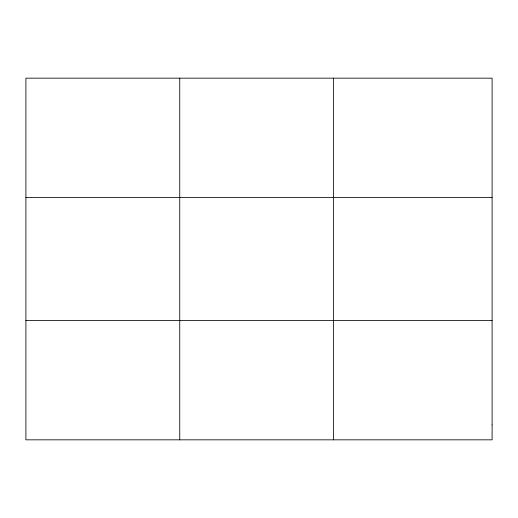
<?xml version="1.0" encoding="UTF-8"?>
<svg xmlns="http://www.w3.org/2000/svg" width="518" height="518" viewBox="0 0 518 518"><rect width="100%" height="100%" fill="white"/><g stroke="black" fill="none" stroke-linecap="round" stroke-linejoin="round"><path stroke-width="0.78" d="M179.746 78.166L179.746 439.834M333.592 78.166L333.592 439.834M25.9 197.52L492.1 197.52M25.9 320.48L492.1 320.48M492.1 424.915L492.1 439.834L25.9 439.834L25.9 78.166L492.1 78.166L492.1 424.915"/></g></svg>
